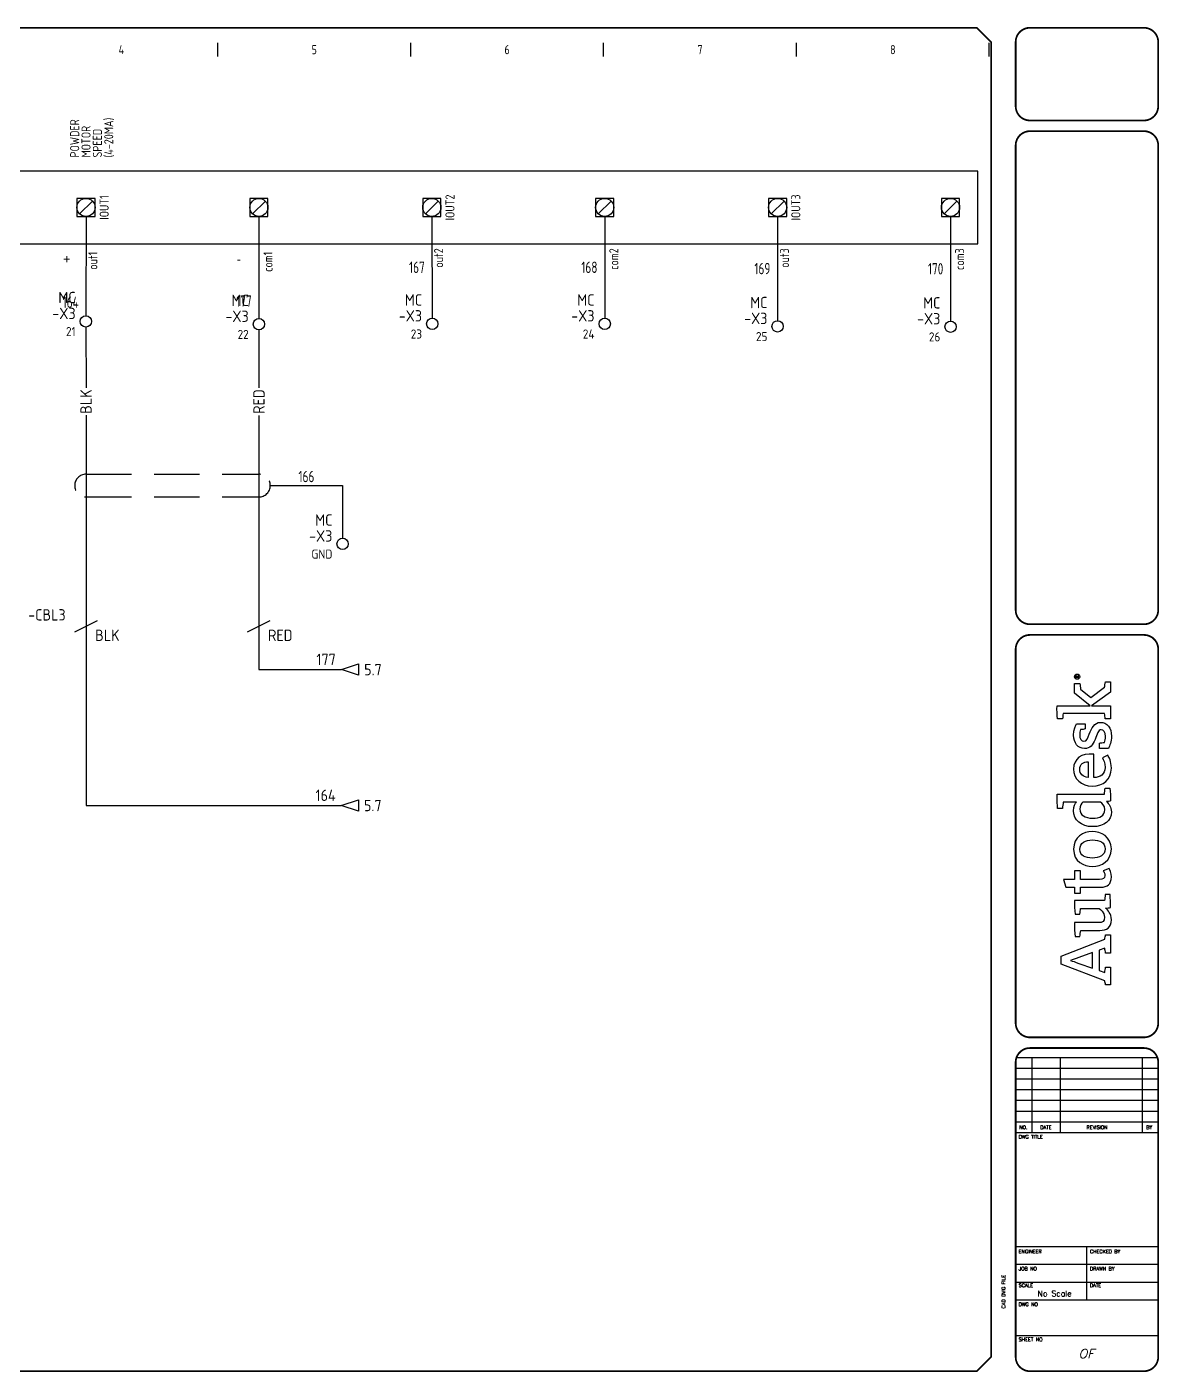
# Model space of a CAD drawing. Extents: x 0 to 840, y 0 to 593.
# Drawn here: x 341 to 840, y 0 to 593 of the extents above; entities that cross this region are included whole.
import ezdxf
from ezdxf.enums import TextEntityAlignment as Align

# ---------------------------------------------------------------- set-up
doc = ezdxf.new("R2010")
doc.units = 0
doc.header["$LTSCALE"] = 10
doc.header["$MEASUREMENT"] = 0
doc.linetypes.add('DASHED', pattern=[0.75, 0.5, -0.25])
for name, color, linetype in [('BLK_1.0mm^2', 7, 'Continuous'), ('DESC', 150, 'Continuous'), ('GRN_2.5mm^2', 3, 'Continuous'), ('GRY_0.5mm^2', 9, 'Continuous'), ('LAYER_1', 160, 'Continuous'), ('LINK', 9, 'DASHED'), ('LOC', 8, 'Continuous'), ('MISC', 7, 'Continuous'), ('RED_1.0mm^2', 1, 'Continuous'), ('SYMS', 7, 'Continuous'), ('TAGS', 150, 'Continuous'), ('TERMS', 123, 'Continuous'), ('TITLE', 7, 'Continuous'), ('WIRENO', 72, 'Continuous'), ('WIREREF_DEST', 52, 'Continuous'), ('XREF', 7, 'Continuous')]:
    doc.layers.add(name, color=color, linetype=linetype)
doc.styles.add('ITALIC', font='ITALIC')
doc.styles.add('SIMPLEX', font='simplex')
doc.styles.add('WD_IEC', font='isocp2.shx', dxfattribs={"width": 0.9, "height": 4})

# ---------------------------------------------------------------- blocks, each defined once
blk = doc.blocks.new('PLCIO_4641')
at = {"layer": 'SYMS', "ltscale": 4}
for p, q in [((-16, 16), (-16, -16)), ((697.8, 16), (-16, 16)), ((697.8, -16), (697.8, 16)), ((-16, -16), (697.8, -16))]:
    blk.add_line(p, q, dxfattribs=at)
at = {"layer": 'SYMS'}
for p, q in [((-4, 4), (-4, -4)), ((4, 4), (-4, 4)), ((-2.83, -2.83), (2.83, 2.83)), ((4, -4), (4, 4)), ((72.2, 4), (72.2, -4)), ((80.2, 4), (72.2, 4)), ((73.37, -2.83), (79.03, 2.83)), ((80.2, -4), (80.2, 4)), ((148.4, 4), (148.4, -4)), ((156.4, 4), (148.4, 4)), ((149.57, -2.83), (155.23, 2.83)), ((156.4, -4), (156.4, 4)), ((224.6, 4), (224.6, -4)), ((232.6, 4), (224.6, 4)), ((225.77, -2.83), (231.43, 2.83)), ((232.6, -4), (232.6, 4)), ((300.8, 4), (300.8, -4)), ((308.8, 4), (300.8, 4)), ((301.97, -2.83), (307.63, 2.83)), ((308.8, -4), (308.8, 4)), ((377, 4), (377, -4)), ((385, 4), (377, 4)), ((378.17, -2.83), (383.83, 2.83)), ((385, -4), (385, 4)), ((453.2, 4), (453.2, -4)), ((461.2, 4), (453.2, 4)), ((454.37, -2.83), (460.03, 2.83)), ((461.2, -4), (461.2, 4)), ((529.4, 4), (529.4, -4)), ((537.4, 4), (529.4, 4)), ((530.57, -2.83), (536.23, 2.83)), ((537.4, -4), (537.4, 4)), ((605.6, 4), (605.6, -4)), ((613.6, 4), (605.6, 4)), ((606.77, -2.83), (612.43, 2.83)), ((613.6, -4), (613.6, 4)), ((681.8, 4), (681.8, -4)), ((689.8, 4), (681.8, 4)), ((682.97, -2.83), (688.63, 2.83)), ((689.8, -4), (689.8, 4)), ((-4, -4), (4, -4)), ((72.2, -4), (80.2, -4)), ((148.4, -4), (156.4, -4)), ((224.6, -4), (232.6, -4)), ((300.8, -4), (308.8, -4)), ((377, -4), (385, -4)), ((453.2, -4), (461.2, -4)), ((529.4, -4), (537.4, -4)), ((605.6, -4), (613.6, -4)), ((681.8, -4), (689.8, -4))]:
    blk.add_line(p, q, dxfattribs=at)
for centre in [(0, 0), (76.2, 0), (152.4, 0), (228.6, 0), (304.8, 0), (381, 0), (457.2, 0), (533.4, 0), (609.6, 0), (685.8, 0)]:
    blk.add_circle(centre, 4, dxfattribs=at)
at = {"layer": 'SYMS', "style": 'WD_IEC', "width": 0.9}
for tag, p in [('DESCA03', (149.4, 22)), ('DESCB03', (154.4, 22)), ('DESCC03', (159.4, 22)), ('DESCD03', (164.4, 22)), ('DESCE03', (169.4, 22)), ('DESCA05', (301.8, 22)), ('DESCB05', (306.8, 22)), ('DESCC05', (311.8, 22)), ('DESCD05', (316.8, 22)), ('DESCE05', (321.8, 22)), ('DESCA07', (454.2, 22)), ('DESCB07', (459.2, 22)), ('DESCC07', (464.2, 22)), ('DESCD07', (469.2, 22)), ('DESCE07', (474.2, 22)), ('DESCA09', (606.6, 22)), ('DESCB09', (611.6, 22)), ('DESCC09', (616.6, 22)), ('DESCD09', (621.6, 22)), ('DESCE09', (626.6, 22))]:
    blk.add_attdef(tag, p, '', height=4, rotation=90, dxfattribs=at)
at = {"layer": 'SYMS', "style": 'WD_IEC'}
for tag, width, p in [('TERM01', 0.9, (-5, 0)), ('TERM02', 0.9, (70.2, 0)), ('TERM03', 0.9, (146.4, 0)), ('TERM04', 0.9, (222.6, 0)), ('TERM05', 0.9, (298.8, 0)), ('TERM06', 0.9, (375, 0)), ('TERM07', 0.9, (451.2, 0)), ('TERM08', 0.9, (527.4, 0)), ('TERM09', 0.9, (603.6, 0)), ('TERM10', 0.9, (679.8, 0)), ('INST', 0.8, (-47, 0)), ('LOC', 0.8, (-42, 0)), ('MFG', 0.8, (-37, 0)), ('CAT', 0.8, (-32, 0)), ('LINE1', 0.9, (-27, 0)), ('LINE2', 0.9, (-22, 0)), ('DESC', 0.9, (-16.95, 0)), ('TAG', 0.8, (-10.29, 0))]:
    blk.add_attdef(tag, text='', height=4, rotation=90, dxfattribs=dict(at, width=width)).set_placement(p, align=Align.CENTER)
at = {"layer": 'SYMS', "style": 'WD_IEC', "width": 0.8}
for tag, p in [('TAGA03', (158.4, 0)), ('TAGA05', (310.8, 0)), ('TAGA07', (463.2, 0)), ('TAGA09', (615.6, 0))]:
    blk.add_attdef(tag, text='', height=4, rotation=90, dxfattribs=at).set_placement(p, align=Align.TOP_CENTER)
at = {"layer": 'SYMS', "linetype": 'Continuous', "style": 'WD_IEC', "width": 0.9, "flags": 9}
blk.add_attdef('ASSYCODE', text='', height=0.64, rotation=90, dxfattribs=at).set_placement((-34.28, -7.36), align=Align.CENTER)
at = {"layer": 'SYMS', "style": 'WD_IEC', "width": 0.9, "flags": 1}
for tag, p in [('X8TERM01', (0, -4)), ('X8TERM02', (76.2, -4)), ('X8TERM03', (152.4, -4)), ('X8TERM04', (228.6, -4)), ('X8TERM05', (304.8, -4)), ('X8TERM06', (381, -4)), ('X8TERM07', (457.2, -4)), ('X8TERM08', (533.4, -4)), ('X8TERM09', (609.6, -4)), ('X8TERM10', (685.8, -4))]:
    blk.add_attdef(tag, text='', height=0.64, rotation=90, dxfattribs=at).set_placement(p, align=Align.RIGHT)
at = {"layer": 'SYMS', "style": 'WD_IEC', "width": 0.9}
for tag, p in [('TERMDESC01', (2, -6)), ('TERMDESC02', (78.2, -6)), ('TERMDESC03', (153.4, -6)), ('TERMDESC04', (230.6, -6)), ('TERMDESC05', (305.8, -6)), ('TERMDESC06', (383, -6)), ('TERMDESC07', (458.2, -6)), ('TERMDESC08', (535.4, -6)), ('TERMDESC09', (610.6, -6)), ('TERMDESC10', (687.8, -6))]:
    blk.add_attdef(tag, text='', height=4, rotation=90, dxfattribs=at).set_placement(p, align=Align.TOP_RIGHT)
blk = doc.blocks.new('AI9-BLK2')
at = {"layer": 'LAYER_1', "color": 7}
blk.add_circle((0, 0), 2.03, dxfattribs=at)
blk.add_open_spline([(1.7, 0), (1.7, -1), (1, -1.8), (0, -1.8), (-1, -1.8), (-1.7, -1), (-1.7, 0), (-1.7, 1), (-1, 1.8), (0, 1.8), (1, 1.8), (1.7, 1), (1.7, 0)], degree=3, knots=[0, 0, 0, 0, 1, 1, 1, 2, 2, 2, 3, 3, 3, 4, 4, 4, 4], dxfattribs=at)
blk = doc.blocks.new('AI9-BLK1')
at = {"layer": 'LAYER_1', "color": 7}
for points, knots in [([(0.7, -1.1), (0.7, -1.1), (0.2, -0.4), (0.2, -0.4), (0.1, -0.2), (0, -0.2), (-0.1, -0.1), (0.3, 0), (0.5, 0.2), (0.5, 0.5), (0.5, 0.8), (0.3, 1.1), (-0.2, 1.1), (-0.2, 1.1), (-0.8, 1.1), (-0.8, 1.1), (-0.8, 1.1), (-0.8, -1.1), (-0.8, -1.1), (-0.8, -1.1), (-0.5, -1.1), (-0.5, -1.1), (-0.5, -1.1), (-0.5, -0.1), (-0.5, -0.1), (-0.4, -0.1), (-0.3, -0.2), (-0.2, -0.3), (-0.2, -0.3), (0.3, -1.1), (0.3, -1.1), (0.3, -1.1), (0.7, -1.1), (0.7, -1.1)], [0, 0, 0, 0, 1, 1, 1, 2, 2, 2, 3, 3, 3, 4, 4, 4, 5, 5, 5, 6, 6, 6, 7, 7, 7, 8, 8, 8, 9, 9, 9, 10, 10, 10, 11, 11, 11, 11]), ([(0.2, 0.5), (0.2, 0.2), (-0.1, 0.1), (-0.3, 0.1), (-0.3, 0.1), (-0.5, 0.1), (-0.5, 0.1), (-0.5, 0.1), (-0.5, 0.8), (-0.5, 0.8), (-0.5, 0.8), (-0.2, 0.8), (-0.2, 0.8), (0.1, 0.8), (0.2, 0.7), (0.2, 0.5)], [0, 0, 0, 0, 1, 1, 1, 2, 2, 2, 3, 3, 3, 4, 4, 4, 5, 5, 5, 5])]:
    blk.add_open_spline(points, degree=3, knots=knots, dxfattribs=at)
blk = doc.blocks.new('LOGO')
for points, knots in [([(35.2, 4.3), (35.2, 4.3), (22.1, 38.1), (22.1, 38.1), (22.1, 38.1), (16.1, 38.1), (16.1, 38.1), (16.1, 38.1), (3.2, 4.3), (3.2, 4.3), (2.2, 4.2), (0.9, 4), (0, 3.7), (0, 3.7), (0, 0), (0, 0), (0, 0), (13.7, 0), (13.7, 0), (13.7, 0), (13.7, 3.7), (13.7, 3.7), (12.4, 4), (10.9, 4.3), (9.5, 4.4), (9.5, 4.4), (11.1, 8.8), (11.1, 8.8), (11.1, 8.8), (26.8, 8.8), (26.8, 8.8), (26.8, 8.8), (28.4, 4.3), (28.4, 4.3), (27, 4.2), (25.8, 4), (24.5, 3.7), (24.5, 3.7), (24.5, 0), (24.5, 0), (24.5, 0), (38.7, 0), (38.7, 0), (38.7, 0), (38.7, 3.7), (38.7, 3.7), (37.9, 3.9), (36, 4.3), (35.2, 4.3)], [0, 0, 0, 0, 1, 1, 1, 2, 2, 2, 3, 3, 3, 4, 4, 4, 5, 5, 5, 6, 6, 6, 7, 7, 7, 8, 8, 8, 9, 9, 9, 10, 10, 10, 11, 11, 11, 12, 12, 12, 13, 13, 13, 14, 14, 14, 15, 15, 15, 16, 16, 16, 16]), ([(70.8, 23.1), (70.8, 23.1), (70.8, 27.7), (70.8, 27.7), (70.8, 27.7), (75.3, 27.7), (75.3, 27.7), (75.3, 27.7), (75.3, 34.3), (75.3, 34.3), (75.3, 34.3), (81.3, 36.2), (81.3, 36.2), (81.3, 36.2), (81.3, 27.7), (81.3, 27.7), (81.3, 27.7), (88, 27.7), (88, 27.7), (88, 27.7), (88, 23.1), (88, 23.1), (88, 23.1), (81.3, 23.1), (81.3, 23.1), (81.3, 23.1), (81.3, 8.4), (81.3, 8.4), (81.3, 5.6), (82.1, 4.3), (84.3, 4.3), (86, 4.3), (87.5, 5.1), (88, 5.5), (88, 5.5), (89.7, 0.9), (89.7, 0.9), (88.7, 0.3), (86.5, -0.7), (83.2, -0.7), (77.6, -0.7), (75.3, 2.4), (75.3, 7.4), (75.3, 7.4), (75.3, 23.1), (75.3, 23.1), (75.3, 23.1), (70.8, 23.1), (70.8, 23.1)], [0, 0, 0, 0, 1, 1, 1, 2, 2, 2, 3, 3, 3, 4, 4, 4, 5, 5, 5, 6, 6, 6, 7, 7, 7, 8, 8, 8, 9, 9, 9, 10, 10, 10, 11, 11, 11, 12, 12, 12, 13, 13, 13, 14, 14, 14, 15, 15, 15, 16, 16, 16, 16]), ([(147.1, 4.7), (147.1, 5.4), (147, 6.1), (147, 6.9), (147, 6.9), (147, 41.1), (147, 41.1), (143.4, 41.2), (139.3, 41), (136.1, 40.7), (136.1, 40.7), (136.1, 37), (136.1, 37), (137.7, 36.8), (139.6, 36.6), (141, 36.4), (141, 36.4), (141, 36.4), (141, 36.4), (141, 36.4), (141, 26.2), (141, 26.2), (140, 27.1), (138, 28.4), (134.3, 28.4), (127.3, 28.4), (122, 22.6), (122, 13.8), (122, 4.5), (126.6, -0.7), (133.4, -0.7), (137.1, -0.7), (139.6, 1.1), (141.3, 3.1), (141.3, 2.1), (141.6, 0.6), (141.8, 0), (145.2, -0.2), (148.7, 0.1), (151.7, 0.4), (151.7, 0.4), (151.7, 4.1), (151.7, 4.1), (150.2, 4.2), (148.4, 4.5), (147.1, 4.7)], [0, 0, 0, 0, 1, 1, 1, 2, 2, 2, 3, 3, 3, 4, 4, 4, 5, 5, 5, 6, 6, 6, 7, 7, 7, 8, 8, 8, 9, 9, 9, 10, 10, 10, 11, 11, 11, 12, 12, 12, 13, 13, 13, 14, 14, 14, 15, 15, 15, 15]), ([(229.4, 4.6), (229.4, 4.6), (221.5, 15.2), (221.5, 15.2), (221.5, 15.2), (228, 23), (228, 23), (229.4, 23.1), (231.3, 23.3), (232.4, 23.6), (232.4, 23.6), (232.4, 27.7), (232.4, 27.7), (232.4, 27.7), (225, 27.7), (225, 27.7), (225, 27.7), (215.2, 15.6), (215.2, 15.6), (215.2, 15.6), (215.2, 41.2), (215.2, 41.2), (211.8, 41.3), (208.2, 41.2), (205.1, 40.9), (205.1, 40.9), (205.1, 36.9), (205.1, 36.9), (206.5, 36.8), (208, 36.6), (209.1, 36.5), (209.1, 36.5), (209.1, 4.5), (209.1, 4.5), (207.8, 4.4), (206.3, 4.2), (205.1, 4), (205.1, 4), (205.1, 0), (205.1, 0), (205.1, 0), (215.2, 0), (215.2, 0), (215.2, 0), (215.2, 14.5), (215.2, 14.5), (215.2, 14.5), (225.6, 0), (225.6, 0), (225.6, 0), (233.7, 0), (233.7, 0), (233.7, 0), (233.7, 3.8), (233.7, 3.8), (232.2, 4.2), (230.6, 4.4), (229.4, 4.6)], [0, 0, 0, 0, 1, 1, 1, 2, 2, 2, 3, 3, 3, 4, 4, 4, 5, 5, 5, 6, 6, 6, 7, 7, 7, 8, 8, 8, 9, 9, 9, 10, 10, 10, 11, 11, 11, 12, 12, 12, 13, 13, 13, 14, 14, 14, 15, 15, 15, 16, 16, 16, 17, 17, 17, 18, 18, 18, 19, 19, 19, 19]), ([(12.8, 13.8), (12.8, 13.8), (16.6, 24.3), (16.6, 24.3), (17.8, 27.5), (18.2, 28.8), (18.8, 30.9), (18.8, 30.9), (18.9, 30.9), (18.9, 30.9), (19.6, 28.9), (20, 27.5), (21.1, 24.3), (21.1, 24.3), (24.9, 13.8), (24.9, 13.8), (24.9, 13.8), (12.8, 13.8), (12.8, 13.8)], [0, 0, 0, 0, 1, 1, 1, 2, 2, 2, 3, 3, 3, 4, 4, 4, 5, 5, 5, 6, 6, 6, 6]), ([(59.7, -0.1), (59.5, 0.6), (59.2, 2.6), (59.1, 3.8), (57.8, 2), (54.9, -0.7), (50.2, -0.7), (44.2, -0.7), (42, 3.1), (42, 8.1), (42, 8.1), (42, 22.9), (42, 22.9), (40.6, 23.2), (38.8, 23.4), (37.3, 23.5), (37.3, 23.5), (37.3, 27.3), (37.3, 27.3), (40.3, 27.6), (44.4, 27.8), (48, 27.6), (48, 27.6), (48, 9.3), (48, 9.3), (48, 6.2), (49.1, 4.5), (52.3, 4.5), (55.8, 4.5), (58.4, 7.9), (59, 8.6), (59, 8.6), (59, 23), (59, 23), (57.8, 23.2), (56, 23.4), (54.6, 23.5), (54.6, 23.5), (54.6, 27.3), (54.6, 27.3), (57.6, 27.7), (61.5, 27.8), (65, 27.7), (65, 27.7), (65, 4.6), (65, 4.6), (66.3, 4.4), (68.1, 4.2), (69.6, 4.1), (69.6, 4.1), (69.6, 0.3), (69.6, 0.3), (66.7, 0), (63, -0.2), (59.7, -0.1)], [0, 0, 0, 0, 1, 1, 1, 2, 2, 2, 3, 3, 3, 4, 4, 4, 5, 5, 5, 6, 6, 6, 7, 7, 7, 8, 8, 8, 9, 9, 9, 10, 10, 10, 11, 11, 11, 12, 12, 12, 13, 13, 13, 14, 14, 14, 15, 15, 15, 16, 16, 16, 17, 17, 17, 18, 18, 18, 18]), ([(104.8, -0.7), (95.2, -0.7), (91.4, 7), (91.4, 13.8), (91.4, 20.6), (95.1, 28.4), (104.6, 28.4), (114.1, 28.4), (118.3, 20.8), (118.3, 14), (118.3, 7.2), (114.2, -0.7), (104.8, -0.7)], [0, 0, 0, 0, 1, 1, 1, 2, 2, 2, 3, 3, 3, 4, 4, 4, 4]), ([(104.5, 23.6), (99.6, 23.6), (97.8, 19.5), (97.8, 14), (97.8, 8.5), (99.9, 4.1), (104.8, 4.1), (109.8, 4.1), (111.8, 8.2), (111.8, 13.8), (111.8, 19.3), (109.5, 23.6), (104.5, 23.6)], [0, 0, 0, 0, 1, 1, 1, 2, 2, 2, 3, 3, 3, 4, 4, 4, 4]), ([(141, 7.6), (140.3, 6.7), (138.2, 4.3), (135, 4.3), (130.5, 4.3), (128.5, 8.1), (128.5, 13.8), (128.5, 19.6), (130.9, 23.5), (135.4, 23.5), (138.3, 23.5), (139.9, 22.3), (141, 21.3), (141, 21.3), (141, 7.6), (141, 7.6)], [0, 0, 0, 0, 1, 1, 1, 2, 2, 2, 3, 3, 3, 4, 4, 4, 5, 5, 5, 5]), ([(167.6, 4.1), (171.4, 4.1), (173.8, 5.5), (175, 6.2), (175, 6.2), (177.1, 2.1), (177.1, 2.1), (175.5, 1.1), (172.6, -0.7), (167.2, -0.7), (158.2, -0.7), (153.3, 5.5), (153.3, 14), (153.3, 22.5), (158.9, 28.4), (166.4, 28.4), (174.6, 28.4), (178.7, 22.5), (177.9, 12.9), (177.9, 12.9), (159.8, 12.9), (159.8, 12.9), (160, 7.9), (162.3, 4.1), (167.6, 4.1)], [0, 0, 0, 0, 1, 1, 1, 2, 2, 2, 3, 3, 3, 4, 4, 4, 5, 5, 5, 6, 6, 6, 7, 7, 7, 8, 8, 8, 8]), ([(172, 17.3), (171.9, 20.8), (170.4, 23.7), (166.3, 23.7), (162.6, 23.7), (160.6, 21.2), (159.9, 17.3), (159.9, 17.3), (172, 17.3), (172, 17.3)], [0, 0, 0, 0, 1, 1, 1, 2, 2, 2, 3, 3, 3, 3]), ([(193.3, 16.4), (190.2, 17.6), (187.8, 18.3), (187.8, 20.5), (187.8, 22.6), (189.9, 23.7), (192.6, 23.7), (194.1, 23.7), (195.6, 23.5), (196.8, 23.1), (196.9, 21.9), (197.1, 20.1), (197.3, 19.6), (197.3, 19.6), (201.3, 19.6), (201.3, 19.6), (201.3, 19.6), (201.3, 26.1), (201.3, 26.1), (200.2, 26.8), (197.1, 28.4), (192.4, 28.4), (186.5, 28.4), (182.2, 25), (182.2, 20.1), (182.2, 15.7), (184.9, 13.4), (189.1, 11.9), (193.4, 10.4), (196.7, 9.3), (196.7, 7.2), (196.7, 5.1), (195, 3.9), (191.4, 3.9), (189.9, 3.9), (188.1, 4.1), (187, 4.6), (186.9, 5.9), (186.6, 7.8), (186.3, 8.4), (186.3, 8.4), (182.3, 8.4), (182.3, 8.4), (182.3, 8.4), (182.3, 1.6), (182.3, 1.6), (182.3, 1.6), (182.3, 1.6), (182.3, 1.6), (184.1, 0.5), (187.5, -0.8), (191.8, -0.8), (198.3, -0.8), (202.4, 2.6), (202.4, 7.8), (202.4, 12.5), (197.8, 14.6), (193.3, 16.4)], [0, 0, 0, 0, 1, 1, 1, 2, 2, 2, 3, 3, 3, 4, 4, 4, 5, 5, 5, 6, 6, 6, 7, 7, 7, 8, 8, 8, 9, 9, 9, 10, 10, 10, 11, 11, 11, 12, 12, 12, 13, 13, 13, 14, 14, 14, 15, 15, 15, 16, 16, 16, 17, 17, 17, 18, 18, 18, 19, 19, 19, 19])]:
    blk.add_open_spline(points, degree=3, knots=knots)
for name, p in [('AI9-BLK2', (237.6, 25.7)), ('AI9-BLK1', (237.8, 25.7))]:
    blk.add_blockref(name, p)
blk = doc.blocks.new('acade_title')
at = {"layer": 'SYMS'}
for p, q in [((425, 580), (425, 586)), ((510, 580), (510, 586)), ((595, 580), (595, 586)), ((680, 580), (680, 586))]:
    blk.add_line(p, q, dxfattribs=at)
at = {"layer": 'TITLE'}
for p, q in [((765.79, 586.36), (765.79, 551.29)), ((776.63, 138.97), (839.44, 138.97)), ((783.7, 138.97), (783.7, 106)), ((796.26, 138.97), (796.26, 106)), ((832.38, 138.97), (832.38, 106)), ((776.63, 134.26), (839.44, 134.26)), ((776.63, 129.55), (839.44, 129.55)), ((776.63, 124.84), (839.44, 124.84)), ((776.63, 120.13), (839.44, 120.13)), ((776.63, 115.42), (839.44, 115.42)), ((776.63, 110.71), (839.44, 110.71)), ((776.63, 106), (839.44, 106)), ((765.79, 7.07), (765.79, 55.62)), ((776.63, 55.75), (839.44, 55.75)), ((808.04, 32.19), (808.04, 55.75)), ((776.63, 47.89), (839.44, 47.89)), ((776.63, 40.04), (839.44, 40.04)), ((776.63, 32.19), (839.44, 32.19)), ((776.63, 16.49), (839.44, 16.49))]:
    blk.add_line(p, q, dxfattribs=at)
at = {"layer": 'TITLE', "const_width": 0.784}
blk.add_lwpolyline([(765.79, 7.07), (765.79, 586.36), (759.5, 592.64), (7.07, 592.64), (0.79, 586.36), (0.79, 7.07), (7.07, 0.79), (759.5, 0.79)], close=True, dxfattribs=at)
for points in [[(782.91, 592.64, 0.414214), (776.63, 586.36, 0.414214)], [(839.44, 586.36, 0.414214), (833.16, 592.64, 0.414214)], [(776.63, 558.09, 0.414214), (782.91, 551.81, 0.414214)], [(833.16, 551.81, 0.414214), (839.44, 558.09, 0.414214)], [(782.91, 547.1, 0.414214), (776.63, 540.82, 0.414214)], [(839.44, 540.82, 0.414214), (833.16, 547.1, 0.414214)], [(776.63, 336.15, 0.414214), (782.91, 329.87, 0.414214)], [(833.16, 329.87, 0.414214), (839.44, 336.15, 0.414214)], [(782.91, 325.16, 0.414214), (776.63, 318.88, 0.414214)], [(839.44, 318.88, 0.414214), (833.16, 325.16, 0.414214)], [(776.63, 154.15, 0.414214), (782.91, 147.87, 0.414214)], [(833.16, 147.87, 0.414214), (839.44, 154.15, 0.414214)], [(782.91, 143.16, 0.414214), (776.63, 136.88, 0.414214)], [(839.44, 136.88, 0.414214), (833.16, 143.16, 0.414214)], [(776.63, 7.07, 0.414214), (782.91, 0.79, 0.414214)], [(833.16, 0.79, 0.414214), (839.44, 7.07, 0.414214)]]:
    blk.add_lwpolyline(points, format="xyb", dxfattribs=at)
for points in [[(833.16, 592.64), (782.91, 592.64)], [(776.63, 586.36), (776.63, 558.09)], [(839.44, 586.36), (839.44, 558.09)], [(833.16, 551.81), (782.91, 551.81)], [(833.16, 547.1), (782.91, 547.1)], [(776.63, 540.82), (776.63, 336.15)], [(839.44, 540.82), (839.44, 336.15)], [(782.91, 329.87), (833.16, 329.87)], [(782.91, 325.16), (833.16, 325.16)], [(782.91, 147.87), (833.16, 147.87)], [(782.91, 143.16), (833.16, 143.16)], [(776.63, 136.88), (776.63, 7.07)], [(839.44, 136.88), (839.44, 7.07)], [(782.91, 0.79), (833.16, 0.79)]]:
    blk.add_lwpolyline(points, dxfattribs=at)
at = {"layer": 'TITLE', "color": 7, "const_width": 0.784}
for points in [[(776.63, 318.88), (776.63, 154.15)], [(839.44, 318.88), (839.44, 154.15)]]:
    blk.add_lwpolyline(points, dxfattribs=at)
at = {"xscale": 0.571500000000015, "yscale": 0.571500000000015, "zscale": 0.571500000000015, "rotation": 90}
blk.add_blockref('LOGO', (818.39, 170.97), dxfattribs=at)
at = {"layer": 'SYMS', "style": 'WD_IEC', "width": 0.9}
for s, p in [('4', (382.5, 581)), ('5', (467.5, 581)), ('6', (552.5, 581)), ('7', (637.5, 581)), ('8', (722.5, 581))]:
    blk.add_text(s, height=4, dxfattribs=at).set_placement(p, align=Align.CENTER)
at = {"layer": 'TITLE', "color": 1}
for s, height, style, p in [('NO.', 1.57, 'SIMPLEX', (780.03, 108.22)), ('DATE', 1.57, 'SIMPLEX', (789.98, 108.22)), ('REVISION', 1.57, 'SIMPLEX', (812.49, 108.22)), ('BY', 1.57, 'SIMPLEX', (835.52, 108.22)), ('OF', 4, 'ITALIC', (807.77, 8.51))]:
    blk.add_text(s, height=height, dxfattribs=dict(at, style=style)).set_placement(p, align=Align.MIDDLE)
at = {"layer": 'TITLE', "color": 1, "style": 'SIMPLEX'}
for s, p in [('DWG TITLE', (777.94, 103.25)), ('ENGINEER', (777.94, 52.74)), ('CHECKED BY', (809.35, 52.74)), ('JOB NO', (777.94, 45.15)), ('DRAWN BY', (809.35, 45.15)), ('SCALE', (777.94, 37.82)), ('DATE', (809.35, 37.82)), ('DWG NO', (777.94, 29.44)), ('SHEET NO', (777.94, 14))]:
    blk.add_text(s, height=1.57, dxfattribs=at).set_placement(p)
blk.add_text('CAD DWG FILE', height=1.5703, rotation=90, dxfattribs=at).set_placement((772.05, 28.4))
at = {"layer": 'TITLE', "color": 1, "style": 'ITALIC'}
for tag, height, p in [('TITLE#1', 3, (806.47, 85.58)), ('TITLE#2', 3, (806.47, 80.5)), ('TITLE#3', 3, (806.47, 75.41)), ('TITLE#4', 3, (806.47, 70.33)), ('DWG#', 4, (806.47, 20.76))]:
    blk.add_attdef(tag, text='', height=height, dxfattribs=at).set_placement(p, align=Align.CENTER)
at = {"layer": 'TITLE', "color": 1, "style": 'SIMPLEX'}
blk.add_attdef('CAD#', (772.63, 49.19), '', height=2.5, rotation=90, dxfattribs=at)
at = {"layer": 'TITLE', "color": 1}
for tag, p, height, style in [('ENGINEER', (783.37, 49.19), 2.5, 'ITALIC'), ('CHKDBY', (813.2, 49.2), 2.5, 'ITALIC'), ('JOB#', (789.06, 41.3), 2.5, 'SIMPLEX'), ('DRAWNBY', (814.95, 41.3), 2.5, 'ITALIC'), ('SCALE', (786.29, 33.76), 2.5, 'SIMPLEX'), ('DATE', (812.8, 33.76), 2.5, 'SIMPLEX'), ('SHTS', (815.9, 6.29), 4, 'ITALIC')]:
    blk.add_attdef(tag, p, '', height=height, dxfattribs=dict(at, style=style))
at = {"layer": 'TITLE', "color": 1, "style": 'ITALIC'}
blk.add_attdef('SH#', text='', height=4, dxfattribs=at).set_placement((799.54, 6.29), align=Align.RIGHT)
at = {"layer": 'TITLE', "color": 7, "flags": 9}
blk.add_attdef('WD_TB', (782.91, 0.79), '', height=3.14, dxfattribs=at)
blk = doc.blocks.new('VW02')
for p, q in [((-2.5, -1.25), (2.5, 1.25)), ((0, 1.25), (0, -1.25))]:
    blk.add_line(p, q)
at = {"style": 'WD_IEC', "flags": 1}
for tag, p in [('INST', (-4.5, 7.25)), ('LOC', (-4.5, 4.25)), ('XREF', (-4.5, -3.75)), ('DESC1', (-4.5, -6.75)), ('DESC2', (-4.5, -9.75)), ('DESC3', (-4.5, -12.75))]:
    blk.add_attdef(tag, text='', height=2.5, dxfattribs=at).set_placement(p, align=Align.RIGHT)
at = {"style": 'WD_IEC'}
blk.add_attdef('TAG2', text='', height=2.5, dxfattribs=at).set_placement((-4.5, 1.25), align=Align.RIGHT)
at = {"style": 'WD_IEC', "flags": 1}
for tag, p, height in [('X4LINK', (-1, 0), 0.32), ('X2TERM01', (0, 1.25), 0.32), ('X1LINK', (1, 0), 0.32), ('X8TERM01', (0, -1.25), 0.32), ('FAMILY', (3.06, -11.76), 1)]:
    blk.add_attdef(tag, p, '', height=height, dxfattribs=at)
at = {"style": 'WD_IEC'}
blk.add_attdef('RATING1', text='', height=2.5, dxfattribs=at).set_placement((2, -2), align=Align.MIDDLE_LEFT)
blk = doc.blocks.new('VT0_LGENERIC')
at = {"style": 'WD_IEC'}
blk.add_attdef('COLOR', text='', height=2.5, rotation=90, dxfattribs=at).set_placement((0, 0), align=Align.MIDDLE_CENTER)
at = {"style": 'WD_IEC', "flags": 1}
for tag, p in [('X2TERM01', (0, 4)), ('X8TERM01', (0, -4))]:
    blk.add_attdef(tag, p, '', height=0.16, rotation=90, dxfattribs=at)
at = {"style": 'WD_IEC'}
for tag, p in [('X2_TINY_DOT_DONT_REMOVE', (0, 4)), ('X8_TINY_DOT_DONT_REMOVE', (0, -4))]:
    blk.add_attdef(tag, p, '', height=0.0001, rotation=90, dxfattribs=at)
blk = doc.blocks.new('VW01')
for p, q in [((-2.5, -1.25), (2.5, 1.25)), ((0, 1.25), (0, -1.25))]:
    blk.add_line(p, q)
at = {"style": 'WD_IEC', "flags": 1}
for tag, p in [('INST', (-4.5, 7.25)), ('LOC', (-4.5, 4.25)), ('XREF', (-4.5, -3.75)), ('DESC1', (-4.5, -6.75)), ('DESC2', (-4.5, -9.75)), ('DESC3', (-4.5, -12.75))]:
    blk.add_attdef(tag, text='', height=2.5, dxfattribs=at).set_placement(p, align=Align.RIGHT)
at = {"style": 'WD_IEC'}
blk.add_attdef('TAG1', text='', height=2.5, dxfattribs=at).set_placement((-4.5, 1.25), align=Align.RIGHT)
at = {"style": 'WD_IEC', "flags": 1}
for tag, p, height in [('X4LINK', (-1, 0), 0.32), ('X2TERM01', (0, 1.25), 0.32), ('X1LINK', (1, 0), 0.32), ('X8TERM01', (0, -1.25), 0.32), ('MFG', (3.06, -7.26), 1), ('CAT', (3.06, -8.76), 1), ('ASSYCODE', (3.06, -10.26), 1), ('FAMILY', (3.06, -11.76), 1), ('CATDESC', (3.06, -13.26), 1)]:
    blk.add_attdef(tag, p, '', height=height, dxfattribs=at)
at = {"style": 'WD_IEC'}
blk.add_attdef('RATING1', text='', height=2.5, dxfattribs=at).set_placement((2, -2), align=Align.MIDDLE_LEFT)
blk = doc.blocks.new('VS0_11')
blk.add_line((0, 1.25), (0, -1.25))
at = {"linetype": 'DASHED'}
blk.add_arc((0, 0), 2.5, 90, 270, dxfattribs=at)
at = {"style": 'WD_IEC', "flags": 1}
for tag, p in [('X1LINKR', (0, 2.5)), ('X2TERM01', (0, 1.25)), ('X8TERM01', (0, -1.25)), ('X1LINKL', (0, -2.5))]:
    blk.add_attdef(tag, p, '', height=0.32, dxfattribs=at)
blk = doc.blocks.new('VS0_21')
blk.add_line((0, 1.25), (0, -1.25))
at = {"linetype": 'DASHED'}
blk.add_arc((0, 0), 2.5, 270, 90, dxfattribs=at)
at = {"style": 'WD_IEC', "flags": 1}
blk.add_attdef('X1TERMDESC02', text='', height=2, rotation=90, dxfattribs=at).set_placement((3.76, 0.25), align=Align.TOP_LEFT)
for tag, p in [('WD_NOTJUMPERED', (2.5, 1.79)), ('X1TERM02', (2.5, 0))]:
    blk.add_attdef(tag, p, '', height=0.32, rotation=90, dxfattribs=at)
for tag, p in [('X4LINKR', (0, 2.5)), ('X2TERM01', (0, 1.25)), ('X8TERM01', (0, -1.25)), ('X4LINKL', (0, -2.5))]:
    blk.add_attdef(tag, p, '', height=0.32, dxfattribs=at)
blk = doc.blocks.new('WD_WNH')
at = {"linetype": 'Continuous', "style": 'WD_IEC', "width": 0.8}
blk.add_attdef('WIRENO', text='', height=2.5, dxfattribs=at).set_placement((0, 0.75), align=Align.CENTER)
at = {"style": 'WD_IEC', "flags": 1}
for tag, p in [('W08USER', (0, 0.375)), ('W04USER', (0, 0.875)), ('W05USER', (0, 0.75)), ('W09USER', (0, 0.25)), ('W03USER', (0, 1)), ('W06USER', (0, 0.625)), ('W07USER', (0, 0.5)), ('W02USER', (0, 1.125)), ('W01USER', (0, 1.25)), ('W10USER', (0, 0.125))]:
    blk.add_attdef(tag, text='', height=0.08, dxfattribs=at).set_placement(p, align=Align.CENTER)
blk = doc.blocks.new('WD_WNV')
at = {"linetype": 'Continuous', "style": 'WD_IEC', "width": 0.8}
blk.add_attdef('WIRENO', text='', height=2.5, dxfattribs=at).set_placement((-1.6, 0), align=Align.MIDDLE_RIGHT)
at = {"style": 'WD_IEC', "flags": 1}
for tag, p in [('W08USER', (-1, 0.375)), ('W04USER', (-1, 0.875)), ('W05USER', (-1, 0.75)), ('W09USER', (-1, 0.25)), ('W03USER', (-1, 1)), ('W06USER', (-1, 0.625)), ('W07USER', (-1, 0.5)), ('W02USER', (-1, 1.125)), ('W01USER', (-1, 1.25)), ('W10USER', (-1, 0.125))]:
    blk.add_attdef(tag, text='', height=0.08, dxfattribs=at).set_placement(p, align=Align.CENTER)
blk = doc.blocks.new('HA1D1')
blk.add_lwpolyline([(0, 0), (3.75, 1.25), (3.75, -1.25)], close=True)
at = {"style": 'WD_IEC'}
for tag, height, flags, p in [('WIRENO', 2.5, 8, (-1.25, 1)), ('SIGCODE', 1, 1, (5, 1.8))]:
    blk.add_attdef(tag, text='', height=height, dxfattribs=dict(at, flags=flags)).set_placement(p, align=Align.RIGHT)
at = {"style": 'WD_IEC', "flags": 1}
blk.add_attdef('X4TERM01', (0, 0), '', height=0.32, dxfattribs=at)
at = {"style": 'WD_IEC'}
blk.add_attdef('XREF', text='', height=2.5, dxfattribs=at).set_placement((5, 0), align=Align.MIDDLE_LEFT)
blk.add_attdef('DESC1', text='', height=2.5, dxfattribs=at).set_placement((-1.25, -1), align=Align.TOP_RIGHT)
blk = doc.blocks.new('VT0002')
blk.add_circle((0, 0), 1.25)
at = {"style": 'WD_IEC'}
for tag, p in [('INST', (-2.25, 6.5)), ('LOC', (-2.25, 3.5)), ('DESC1', (-2.25, -6.25)), ('DESC2', (-2.25, -9.25)), ('DESC3', (-2.25, -12.25))]:
    blk.add_attdef(tag, text='', height=2.5, dxfattribs=at).set_placement(p, align=Align.RIGHT)
at = {"style": 'WD_IEC', "flags": 1}
for tag, p, height in [('ASSYCODE', (2.75, 10.75), 1), ('CATDESC', (2.75, 9.25), 1), ('MFG', (2.75, 7.25), 1.5), ('CAT', (2.75, 4.75), 1.5), ('X4PIN01', (-1.25, 1), 0.25), ('X4TERM01', (-1.25, 0), 0.25), ('X4TERMDESC01', (-1.25, 0.5), 0.4), ('STRIPSEQ', (0, 0), 0.025), ('X2PIN01', (0, 2.25), 0.25), ('X2TERM01', (0, 1.25), 0.25), ('X8PIN01', (0, -0.25), 0.25), ('X2TERMDESC01', (0, 1.75), 0.4), ('X1PIN01', (1.25, 1), 0.25), ('X1TERM01', (1.25, 0), 0.25), ('X1TERMDESC01', (1.25, 0.5), 0.4), ('LINKTERM', (0, -0.04), 0.025), ('X8TERM01', (0, -1.25), 0.25), ('X8TERMDESC01', (0, -0.75), 0.4)]:
    blk.add_attdef(tag, p, '', height=height, dxfattribs=at)
at = {"style": 'WD_IEC', "flags": 8}
for tag, height, p in [('TAGSTRIP', 2.5, (-2.25, 0.5)), ('TERM01', 2, (-2.25, -3.25))]:
    blk.add_attdef(tag, text='', height=height, dxfattribs=at).set_placement(p, align=Align.RIGHT)

msp = doc.modelspace()

# ---------------------------------------------------------------- linework, layer by layer
at = {"layer": 'BLK_1.0mm^2', "ltscale": 4}
for p, q in [((366.85, 460.8), (366.93, 433.96)), ((366.93, 421.94), (366.93, 393.44)), ((366.93, 388.44), (366.93, 331.5)), ((366.93, 326.5), (366.93, 250)), ((366.93, 250), (479.44, 250))]:
    msp.add_line(p, q, dxfattribs=at)
at = {"layer": 'GRN_2.5mm^2', "ltscale": 4}
for p, q in [((448.12, 390.94), (480, 390.94)), ((480, 390.94), (480, 367.77))]:
    msp.add_line(p, q, dxfattribs=at)
at = {"layer": 'GRY_0.5mm^2', "ltscale": 4}
for p, q in [((366.93, 509.5), (366.85, 465.8)), ((443.12, 509.5), (443.13, 464.55)), ((519.32, 509.5), (519.52, 464.73)), ((595.52, 509.5), (595.52, 464.73)), ((671.73, 509.5), (671.73, 463.61)), ((747.93, 509.5), (747.93, 463.46))]:
    msp.add_line(p, q, dxfattribs=at)
at = {"layer": 'LINK', "ltscale": 4}
for points in [[(366.93, 395.94), (443.12, 395.94)], [(366.93, 385.94), (443.12, 385.94)]]:
    msp.add_lwpolyline(points, dxfattribs=at)
at = {"layer": 'RED_1.0mm^2', "ltscale": 4}
for p, q in [((443.13, 459.55), (443.13, 434.09)), ((443.13, 421.81), (443.12, 393.44)), ((443.12, 388.44), (443.12, 331.5)), ((443.12, 326.5), (443.12, 309.88)), ((443.12, 309.88), (479.5, 309.88))]:
    msp.add_line(p, q, dxfattribs=at)
at = {"layer": 'SYMS', "ltscale": 4}
msp.add_line((765, 580), (765, 586), dxfattribs=at)

# ---------------------------------------------------------------- block references
ref = msp.add_blockref('acade_title', (0, 0), dxfattribs=at)
ref.add_attrib('SCALE', 'No Scale', (786.29, 33.76), dxfattribs={"layer": 'MISC', "color": 1, "height": 2.5, "style": 'SIMPLEX'})
ref = msp.add_blockref('PLCIO_4641', (62.12, 513.5), dxfattribs=at)
ref.add_attrib('TERMDESC01', '+24DC', dxfattribs={"layer": 'TERMS', "height": 4, "rotation": 90, "style": 'WD_IEC', "width": 0.9}).set_placement((64.12, 494), align=Align.TOP_RIGHT)
ref.add_attrib('LINE1', 'RACK 1', dxfattribs={"layer": 'MISC', "height": 4, "rotation": 90, "style": 'WD_IEC', "width": 0.9}).set_placement((35.12, 513.5), align=Align.CENTER)
ref.add_attrib('LINE2', 'SLOT 5', dxfattribs={"layer": 'MISC', "height": 4, "rotation": 90, "style": 'WD_IEC', "width": 0.9}).set_placement((40.12, 513.5), align=Align.CENTER)
ref.add_attrib('MFG', 'AB', dxfattribs={"layer": 'MISC', "height": 4, "rotation": 90, "style": 'WD_IEC', "width": 0.9}).set_placement((25.12, 513.5), align=Align.CENTER)
ref.add_attrib('LOC', 'MC', dxfattribs={"layer": 'LOC', "height": 4, "rotation": 90, "style": 'WD_IEC', "width": 0.9}).set_placement((20.12, 513.5), align=Align.CENTER)
ref.add_attrib('CAT', '1746-NO4I', dxfattribs={"layer": 'MISC', "height": 4, "rotation": 90, "style": 'WD_IEC', "width": 0.9}).set_placement((30.12, 513.5), align=Align.CENTER)
ref.add_attrib('DESC', '4-CH ANA CUR OUT', dxfattribs={"layer": 'DESC', "height": 4, "rotation": 90, "style": 'WD_IEC', "width": 0.9}).set_placement((45.18, 513.5), align=Align.CENTER)
ref.add_attrib('TAG', '-PLC7', dxfattribs={"layer": 'TAGS', "height": 4, "rotation": 90, "style": 'WD_IEC', "width": 0.9}).set_placement((51.84, 513.5), align=Align.CENTER)
ref.add_attrib('TERMDESC02', 'DC COM', dxfattribs={"layer": 'TERMS', "height": 4, "rotation": 90, "style": 'WD_IEC', "width": 0.9}).set_placement((140.32, 494), align=Align.TOP_RIGHT)
ref.add_attrib('TAGA03', 'IOUT0', dxfattribs={"layer": 'TAGS', "height": 4, "rotation": 90, "style": 'WD_IEC', "width": 0.9}).set_placement((220.53, 513.5), align=Align.TOP_CENTER)
ref.add_attrib('DESCA03', 'MAIN', (211.53, 535.5), dxfattribs={"layer": 'DESC', "height": 4, "rotation": 90, "style": 'WD_IEC', "width": 0.9})
ref.add_attrib('DESCB03', 'DRIVE', (216.53, 535.5), dxfattribs={"layer": 'DESC', "height": 4, "rotation": 90, "style": 'WD_IEC', "width": 0.9})
ref.add_attrib('TERMDESC03', 'out0', dxfattribs={"layer": 'TERMS', "height": 4, "rotation": 90, "style": 'WD_IEC', "width": 0.9}).set_placement((215.53, 494), align=Align.TOP_RIGHT)
ref.add_attrib('DESCC03', 'SPEED', (221.53, 535.5), dxfattribs={"layer": 'DESC', "height": 4, "rotation": 90, "style": 'WD_IEC', "width": 0.9})
ref.add_attrib('DESCD03', '(4-20MA)', (226.53, 535.5), dxfattribs={"layer": 'DESC', "height": 4, "rotation": 90, "style": 'WD_IEC', "width": 0.9})
ref.add_attrib('TERMDESC04', 'com0', dxfattribs={"layer": 'TERMS', "height": 4, "rotation": 90, "style": 'WD_IEC', "width": 0.9}).set_placement((292.73, 494), align=Align.TOP_RIGHT)
ref.add_attrib('TAGA05', 'IOUT1', dxfattribs={"layer": 'TAGS', "height": 4, "rotation": 90, "style": 'WD_IEC', "width": 0.9}).set_placement((372.93, 513.5), align=Align.TOP_CENTER)
ref.add_attrib('DESCA05', 'POWDER', (363.93, 535.5), dxfattribs={"layer": 'DESC', "height": 4, "rotation": 90, "style": 'WD_IEC', "width": 0.9})
ref.add_attrib('DESCB05', 'MOTOR', (368.93, 535.5), dxfattribs={"layer": 'DESC', "height": 4, "rotation": 90, "style": 'WD_IEC', "width": 0.9})
ref.add_attrib('TERMDESC05', 'out1', dxfattribs={"layer": 'TERMS', "height": 4, "rotation": 90, "style": 'WD_IEC', "width": 0.9}).set_placement((367.93, 494), align=Align.TOP_RIGHT)
ref.add_attrib('DESCC05', 'SPEED', (373.93, 535.5), dxfattribs={"layer": 'DESC', "height": 4, "rotation": 90, "style": 'WD_IEC', "width": 0.9})
ref.add_attrib('DESCD05', '(4-20MA)', (378.93, 535.5), dxfattribs={"layer": 'DESC', "height": 4, "rotation": 90, "style": 'WD_IEC', "width": 0.9})
ref.add_attrib('TERMDESC06', 'com1', dxfattribs={"layer": 'TERMS', "height": 4, "rotation": 90, "style": 'WD_IEC', "width": 0.9}).set_placement((445.12, 494), align=Align.TOP_RIGHT)
ref.add_attrib('TAGA07', 'IOUT2', dxfattribs={"layer": 'TAGS', "height": 4, "rotation": 90, "style": 'WD_IEC', "width": 0.9}).set_placement((525.32, 513.5), align=Align.TOP_CENTER)
ref.add_attrib('TERMDESC07', 'out2', dxfattribs={"layer": 'TERMS', "height": 4, "rotation": 90, "style": 'WD_IEC', "width": 0.9}).set_placement((520.32, 495.5), align=Align.TOP_RIGHT)
ref.add_attrib('TERMDESC08', 'com2', dxfattribs={"layer": 'TERMS', "height": 4, "rotation": 90, "style": 'WD_IEC', "width": 0.9}).set_placement((597.52, 495.5), align=Align.TOP_RIGHT)
ref.add_attrib('TAGA09', 'IOUT3', dxfattribs={"layer": 'TAGS', "height": 4, "rotation": 90, "style": 'WD_IEC', "width": 0.9}).set_placement((677.73, 513.5), align=Align.TOP_CENTER)
ref.add_attrib('TERMDESC09', 'out3', dxfattribs={"layer": 'TERMS', "height": 4, "rotation": 90, "style": 'WD_IEC', "width": 0.9}).set_placement((672.73, 495.5), align=Align.TOP_RIGHT)
ref.add_attrib('TERMDESC10', 'com3', dxfattribs={"layer": 'TERMS', "height": 4, "rotation": 90, "style": 'WD_IEC', "width": 0.9}).set_placement((749.93, 495.5), align=Align.TOP_RIGHT)
ref = msp.add_blockref('VT0002', (366.85, 463.3), dxfattribs=dict(at, xscale=2, yscale=2, zscale=2))
ref.add_attrib('TERM01', '21', dxfattribs={"layer": 'TERMS', "height": 4, "style": 'WD_IEC', "flags": 8}).set_placement((362.35, 456.8), align=Align.RIGHT)
ref.add_attrib('LOC', 'MC', dxfattribs={"layer": 'LOC', "height": 5, "style": 'WD_IEC'}).set_placement((362.35, 471.3), align=Align.RIGHT)
ref.add_attrib('TAGSTRIP', '-X3', dxfattribs={"layer": 'TAGS', "height": 5, "style": 'WD_IEC', "flags": 8}).set_placement((362.35, 464.3), align=Align.RIGHT)
ref = msp.add_blockref('VT0002', (443.13, 462.05), dxfattribs=dict(at, xscale=2, yscale=2, zscale=2))
ref.add_attrib('TERM01', '22', dxfattribs={"layer": 'TERMS', "height": 4, "style": 'WD_IEC', "flags": 8}).set_placement((438.63, 455.55), align=Align.RIGHT)
ref.add_attrib('LOC', 'MC', dxfattribs={"layer": 'LOC', "height": 5, "style": 'WD_IEC'}).set_placement((438.63, 470.05), align=Align.RIGHT)
ref.add_attrib('TAGSTRIP', '-X3', dxfattribs={"layer": 'TAGS', "height": 5, "style": 'WD_IEC', "flags": 8}).set_placement((438.63, 463.05), align=Align.RIGHT)
ref = msp.add_blockref('VT0002', (519.52, 462.23), dxfattribs=dict(at, xscale=2, yscale=2, zscale=2))
ref.add_attrib('TERM01', '23', dxfattribs={"layer": 'TERMS', "height": 4, "style": 'WD_IEC', "flags": 8}).set_placement((515.02, 455.73), align=Align.RIGHT)
ref.add_attrib('LOC', 'MC', dxfattribs={"layer": 'LOC', "height": 5, "style": 'WD_IEC'}).set_placement((515.02, 470.23), align=Align.RIGHT)
ref.add_attrib('TAGSTRIP', '-X3', dxfattribs={"layer": 'TAGS', "height": 5, "style": 'WD_IEC', "flags": 8}).set_placement((515.02, 463.23), align=Align.RIGHT)
ref = msp.add_blockref('VT0002', (595.52, 462.23), dxfattribs=dict(at, xscale=2, yscale=2, zscale=2))
ref.add_attrib('TERM01', '24', dxfattribs={"layer": 'TERMS', "height": 4, "style": 'WD_IEC', "flags": 8}).set_placement((591.02, 455.73), align=Align.RIGHT)
ref.add_attrib('LOC', 'MC', dxfattribs={"layer": 'LOC', "height": 5, "style": 'WD_IEC'}).set_placement((591.02, 470.23), align=Align.RIGHT)
ref.add_attrib('TAGSTRIP', '-X3', dxfattribs={"layer": 'TAGS', "height": 5, "style": 'WD_IEC', "flags": 8}).set_placement((591.02, 463.23), align=Align.RIGHT)
ref = msp.add_blockref('VT0002', (671.73, 461.11), dxfattribs=dict(at, xscale=2, yscale=2, zscale=2))
ref.add_attrib('TERM01', '25', dxfattribs={"layer": 'TERMS', "height": 4, "style": 'WD_IEC', "flags": 8}).set_placement((667.23, 454.61), align=Align.RIGHT)
ref.add_attrib('LOC', 'MC', dxfattribs={"layer": 'LOC', "height": 5, "style": 'WD_IEC'}).set_placement((667.23, 469.11), align=Align.RIGHT)
ref.add_attrib('TAGSTRIP', '-X3', dxfattribs={"layer": 'TAGS', "height": 5, "style": 'WD_IEC', "flags": 8}).set_placement((667.23, 462.11), align=Align.RIGHT)
ref = msp.add_blockref('VT0002', (747.93, 460.96), dxfattribs=dict(at, xscale=2, yscale=2, zscale=2))
ref.add_attrib('TERM01', '26', dxfattribs={"layer": 'TERMS', "height": 4, "style": 'WD_IEC', "flags": 8}).set_placement((743.43, 454.46), align=Align.RIGHT)
ref.add_attrib('LOC', 'MC', dxfattribs={"layer": 'LOC', "height": 5, "style": 'WD_IEC'}).set_placement((743.43, 468.96), align=Align.RIGHT)
ref.add_attrib('TAGSTRIP', '-X3', dxfattribs={"layer": 'TAGS', "height": 5, "style": 'WD_IEC', "flags": 8}).set_placement((743.43, 461.96), align=Align.RIGHT)
ref = msp.add_blockref('VT0_LGENERIC', (366.93, 427.95), dxfattribs=dict(at, xscale=2, yscale=2, zscale=2))
ref.add_attrib('COLOR', 'BLK', dxfattribs={"layer": 'MISC', "height": 5, "rotation": 90, "style": 'WD_IEC'}).set_placement((366.93, 427.95), align=Align.MIDDLE_CENTER)
ref = msp.add_blockref('VT0_LGENERIC', (443.13, 427.95), dxfattribs=dict(at, xscale=2, yscale=2, zscale=2))
ref.add_attrib('COLOR', 'RED', dxfattribs={"layer": 'MISC', "height": 5, "rotation": 90, "style": 'WD_IEC'}).set_placement((443.13, 427.95), align=Align.MIDDLE_CENTER)
at = {"layer": 'SYMS', "ltscale": 4, "xscale": 2, "yscale": 2, "zscale": 2}
for name, p in [('VS0_11', (366.93, 390.94)), ('VS0_21', (443.12, 390.94))]:
    msp.add_blockref(name, p, dxfattribs=at)
at = {"layer": 'SYMS', "ltscale": 4}
ref = msp.add_blockref('VT0002', (480, 365.27), dxfattribs=dict(at, xscale=2, yscale=2, zscale=2))
ref.add_attrib('TERM01', 'GND', dxfattribs={"layer": 'TERMS', "height": 4, "style": 'WD_IEC', "flags": 8}).set_placement((475.5, 358.77), align=Align.RIGHT)
ref.add_attrib('LOC', 'MC', dxfattribs={"layer": 'LOC', "height": 5, "style": 'WD_IEC'}).set_placement((475.5, 373.27), align=Align.RIGHT)
ref.add_attrib('TAGSTRIP', '-X3', dxfattribs={"layer": 'TAGS', "height": 5, "style": 'WD_IEC', "flags": 8}).set_placement((475.5, 366.27), align=Align.RIGHT)
ref = msp.add_blockref('VW01', (366.93, 329), dxfattribs=dict(at, xscale=2, yscale=2, zscale=2))
ref.add_attrib('RATING1', 'BLK', dxfattribs={"layer": 'MISC', "height": 5, "style": 'WD_IEC'}).set_placement((370.93, 325), align=Align.MIDDLE_LEFT)
ref.add_attrib('TAG1', '-CBL3', dxfattribs={"layer": 'TAGS', "height": 5, "style": 'WD_IEC'}).set_placement((357.93, 331.5), align=Align.RIGHT)
ref = msp.add_blockref('VW02', (443.12, 329), dxfattribs=dict(at, xscale=2, yscale=2, zscale=2))
ref.add_attrib('RATING1', 'RED', dxfattribs={"layer": 'MISC', "height": 5, "style": 'WD_IEC'}).set_placement((447.12, 325), align=Align.MIDDLE_LEFT)
ref = msp.add_blockref('HA1D1', (479.5, 309.88), dxfattribs=dict(at, xscale=2, yscale=2, zscale=2))
ref.add_attrib('XREF', '5.7', dxfattribs={"layer": 'XREF', "height": 5, "style": 'WD_IEC'}).set_placement((489.5, 309.88), align=Align.MIDDLE_LEFT)
ref.add_attrib('WIRENO', '177', dxfattribs={"layer": 'WIREREF_DEST', "height": 5, "style": 'WD_IEC', "flags": 8}).set_placement((477, 311.88), align=Align.RIGHT)
ref = msp.add_blockref('HA1D1', (479.44, 250), dxfattribs=dict(at, xscale=2, yscale=2, zscale=2))
ref.add_attrib('XREF', '5.7', dxfattribs={"layer": 'XREF', "height": 5, "style": 'WD_IEC'}).set_placement((489.44, 250), align=Align.MIDDLE_LEFT)
ref.add_attrib('WIRENO', '164', dxfattribs={"layer": 'WIREREF_DEST', "height": 5, "style": 'WD_IEC', "flags": 8}).set_placement((476.94, 252), align=Align.RIGHT)
at = {"layer": 'WIRENO', "ltscale": 4}
ref = msp.add_blockref('WD_WNV', (519.39, 487.12), dxfattribs=dict(at, xscale=2, yscale=2, zscale=2))
ref.add_attrib('WIRENO', '167', dxfattribs={"linetype": 'Continuous', "height": 5, "style": 'WD_IEC', "width": 0.8}).set_placement((516.19, 487.12), align=Align.MIDDLE_RIGHT)
ref = msp.add_blockref('WD_WNV', (595.52, 487.12), dxfattribs=dict(at, xscale=2, yscale=2, zscale=2))
ref.add_attrib('WIRENO', '168', dxfattribs={"linetype": 'Continuous', "height": 5, "style": 'WD_IEC', "width": 0.8}).set_placement((592.32, 487.12), align=Align.MIDDLE_RIGHT)
ref = msp.add_blockref('WD_WNV', (671.73, 486.55), dxfattribs=dict(at, xscale=2, yscale=2, zscale=2))
ref.add_attrib('WIRENO', '169', dxfattribs={"linetype": 'Continuous', "height": 5, "style": 'WD_IEC', "width": 0.8}).set_placement((668.52, 486.55), align=Align.MIDDLE_RIGHT)
ref = msp.add_blockref('WD_WNV', (747.93, 486.48), dxfattribs=dict(at, xscale=2, yscale=2, zscale=2))
ref.add_attrib('WIRENO', '170', dxfattribs={"linetype": 'Continuous', "height": 5, "style": 'WD_IEC', "width": 0.8}).set_placement((744.73, 486.48), align=Align.MIDDLE_RIGHT)
ref = msp.add_blockref('WD_WNV', (366.93, 471.73), dxfattribs=dict(at, xscale=2, yscale=2, zscale=2))
ref.add_attrib('WIRENO', '164', dxfattribs={"linetype": 'Continuous', "height": 5, "style": 'WD_IEC', "width": 0.8}).set_placement((363.73, 471.73), align=Align.MIDDLE_RIGHT)
ref = msp.add_blockref('WD_WNV', (443.13, 472.22), dxfattribs=dict(at, xscale=2, yscale=2, zscale=2))
ref.add_attrib('WIRENO', '177', dxfattribs={"linetype": 'Continuous', "height": 5, "style": 'WD_IEC', "width": 0.8}).set_placement((439.93, 472.22), align=Align.MIDDLE_RIGHT)
ref = msp.add_blockref('WD_WNH', (464.06, 390.94), dxfattribs=dict(at, xscale=2, yscale=2, zscale=2))
ref.add_attrib('WIRENO', '166', dxfattribs={"linetype": 'Continuous', "height": 5, "style": 'WD_IEC', "width": 0.8}).set_placement((464.06, 392.44), align=Align.CENTER)

# ---------------------------------------------------------------- texts
at = {"layer": 'SYMS', "ltscale": 4}
for s, p in [('+', (356.88, 488.75)), ('-', (433.38, 488.75))]:
    msp.add_text(s, height=4, dxfattribs=at).set_placement(p)

doc.saveas('drawing.dxf')
